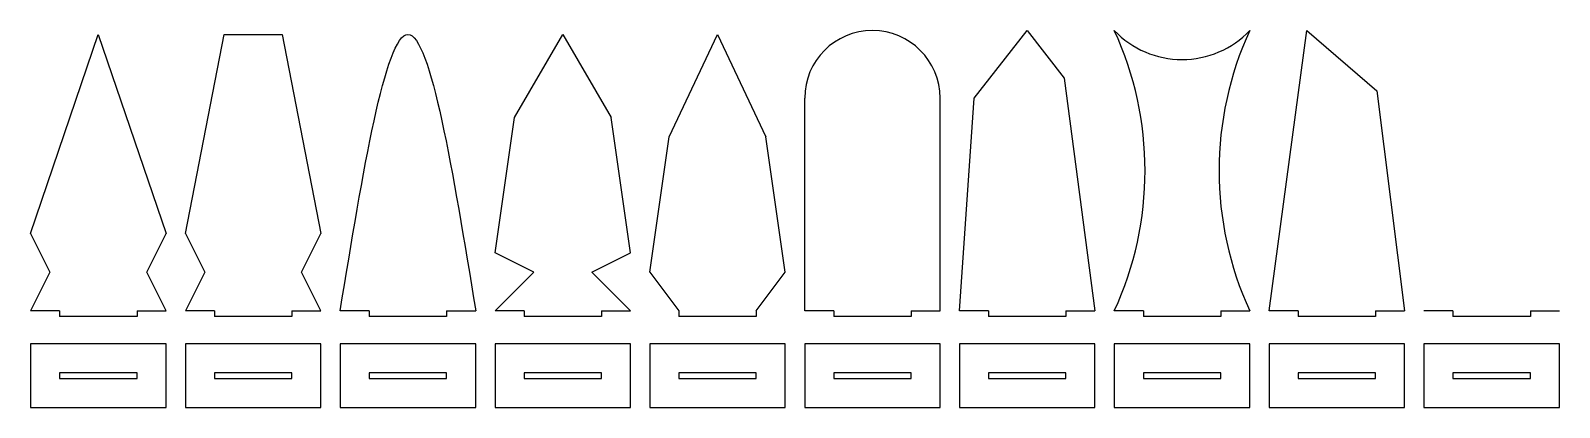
# Model space of a CAD drawing. Header units: millimetres. Extents: x 0 to 790, y 0 to 195.
import ezdxf

# ---------------------------------------------------------------- set-up
doc = ezdxf.new("R2010")
doc.units = ezdxf.units.MM

msp = doc.modelspace()

# ---------------------------------------------------------------- linework, layer by layer
at = {"color": 1, "ltscale": 0.001}
for p, q in [((0, 90), (35, 193)), ((35, 193), (70, 90)), ((80, 90), (100, 193)), ((100, 193), (130, 193)), ((130, 193), (150, 90)), ((250, 150), (275, 193)), ((275, 193), (300, 150)), ((330, 140), (355, 193)), ((355, 193), (380, 140)), ((487.55, 160), (515, 195)), ((515, 195), (534.14, 170.28)), ((640, 50), (659.53, 195)), ((659.53, 195), (695.68, 163.86)), ((534.14, 170.28), (550, 50)), ((400, 50), (400, 160)), ((470, 50), (470, 160)), ((480, 50), (487.55, 160)), ((695.68, 163.86), (710, 50)), ((240, 80), (250, 150)), ((310, 80), (300, 150)), ((320, 70), (330, 140)), ((390, 70), (380, 140)), ((0, 90), (10, 70)), ((60, 70), (70, 90)), ((80, 90), (90, 70)), ((140, 70), (150, 90)), ((260, 70), (240, 80)), ((290, 70), (310, 80)), ((10, 70), (0, 50)), ((70, 50), (60, 70)), ((90, 70), (80, 50)), ((150, 50), (140, 70)), ((240, 50), (260, 70)), ((310, 50), (290, 70)), ((320, 70), (335, 50)), ((375, 50), (390, 70)), ((15, 50), (0, 50)), ((15, 50), (15, 47)), ((55, 50), (55, 47)), ((55, 50), (70, 50)), ((95, 50), (80, 50)), ((95, 50), (95, 47)), ((135, 50), (135, 47)), ((135, 50), (150, 50)), ((175, 50), (160, 50)), ((175, 50), (175, 47)), ((215, 50), (215, 47)), ((215, 50), (230, 50)), ((255, 50), (240, 50)), ((255, 50), (255, 47)), ((295, 50), (295, 47)), ((295, 50), (310, 50)), ((335, 50), (335, 47)), ((375, 50), (375, 47)), ((415, 50), (400, 50)), ((415, 50), (415, 47)), ((455, 50), (455, 47)), ((455, 50), (470, 50)), ((495, 50), (480, 50)), ((495, 50), (495, 47)), ((535, 50), (535, 47)), ((535, 50), (550, 50)), ((575, 50), (560, 50)), ((575, 50), (575, 47)), ((615, 50), (615, 47)), ((615, 50), (630, 50)), ((655, 50), (640, 50)), ((655, 50), (655, 47)), ((695, 50), (695, 47)), ((695, 50), (710, 50)), ((735, 50), (720, 50)), ((735, 50), (735, 47)), ((775, 50), (775, 47)), ((775, 50), (790, 50)), ((55, 47), (15, 47)), ((135, 47), (95, 47)), ((215, 47), (175, 47)), ((295, 47), (255, 47)), ((375, 47), (335, 47)), ((455, 47), (415, 47)), ((535, 47), (495, 47)), ((615, 47), (575, 47)), ((695, 47), (655, 47)), ((775, 47), (735, 47)), ((70, 33), (0, 33)), ((0, 33), (0, 0)), ((70, 0), (70, 33)), ((150, 33), (80, 33)), ((80, 33), (80, 0)), ((150, 0), (150, 33)), ((230, 33), (160, 33)), ((160, 33), (160, 0)), ((230, 0), (230, 33)), ((310, 33), (240, 33)), ((240, 33), (240, 0)), ((310, 0), (310, 33)), ((390, 33), (320, 33)), ((320, 33), (320, 0)), ((390, 0), (390, 33)), ((470, 33), (400, 33)), ((400, 33), (400, 0)), ((470, 0), (470, 33)), ((550, 33), (480, 33)), ((480, 33), (480, 0)), ((550, 0), (550, 33)), ((630, 33), (560, 33)), ((560, 33), (560, 0)), ((630, 0), (630, 33)), ((710, 33), (640, 33)), ((640, 33), (640, 0)), ((710, 0), (710, 33)), ((790, 33), (720, 33)), ((720, 33), (720, 0)), ((790, 0), (790, 33)), ((0, 0), (70, 0)), ((80, 0), (150, 0)), ((160, 0), (230, 0)), ((240, 0), (310, 0)), ((320, 0), (390, 0)), ((400, 0), (470, 0)), ((480, 0), (550, 0)), ((560, 0), (630, 0)), ((640, 0), (710, 0)), ((720, 0), (790, 0))]:
    msp.add_line(p, q, dxfattribs=at)
for points in [[(15, 15), (55, 15), (55, 18), (15, 18)], [(95, 15), (135, 15), (135, 18), (95, 18)], [(175, 15), (215, 15), (215, 18), (175, 18)], [(255, 15), (295, 15), (295, 18), (255, 18)], [(335, 15), (375, 15), (375, 18), (335, 18)], [(415, 15), (455, 15), (455, 18), (415, 18)], [(495, 15), (535, 15), (535, 18), (495, 18)], [(575, 15), (615, 15), (615, 18), (575, 18)], [(655, 15), (695, 15), (695, 18), (655, 18)], [(735, 15), (775, 15), (775, 18), (735, 18)]]:
    msp.add_lwpolyline(points, close=True, dxfattribs=at)
for centre, radius, start, end in [((435, 160), 35, 0, 180), ((402.5, 122.5), 173.39, 335.28256, 24.71744), ((595, 228.33), 48.33, 223.60282, 316.39718), ((787.5, 122.5), 173.39, 155.28256, 204.71744)]:
    msp.add_arc(centre, radius, start, end, dxfattribs=at)
msp.add_spline([(160, 50), (195, 193), (230, 50)], degree=3, dxfattribs=at)

doc.saveas('drawing.dxf')
